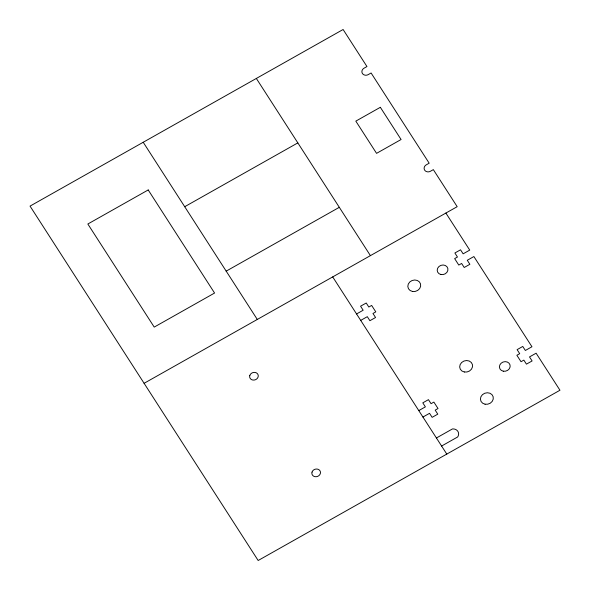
<?xml version="1.0" encoding="UTF-8"?>
<svg xmlns="http://www.w3.org/2000/svg" width="590" height="590" viewBox="0 0 590 590"><rect width="100%" height="100%" fill="white"/><g stroke="black" fill="none" stroke-linecap="round" stroke-linejoin="round"><path stroke-width="0.89" d="M184.655 206.736L297.825 142.891M226.14 271.164L339.309 207.319M144.078 383.316L457.184 206.684L433.333 169.632L430.501 171.233A4.359 3.806 -18.3 0 1 427.226 171.793L426.201 171.461A4.359 3.806 -18.3 0 1 424.122 168.246L424.291 167.236A4.359 3.806 -18.3 0 1 426.356 164.787L429.181 163.194L371.103 72.99L368.219 74.62A4.359 3.806 -18.3 0 1 364.937 75.136L363.919 74.79A4.359 3.806 -18.3 0 1 361.899 71.538L362.083 70.535A4.359 3.806 -18.3 0 1 364.185 68.115L366.958 66.545L343.107 29.5L30.038 206.109L258.162 560.5L559.962 390.241L536.111 353.196L529.503 356.921L532.099 360.947L526.442 364.141L523.846 360.114L521.014 361.707L516.87 355.269L519.702 353.668L517.106 349.641L522.762 346.448L525.358 350.475L531.959 346.75L473.881 256.547L467.28 260.271L469.869 264.298L464.212 267.491L461.623 263.465L458.791 265.065L454.647 258.619L457.471 257.026L454.883 252.999L460.539 249.806L463.128 253.833L469.736 250.108L445.878 213.056M356.559 313.954L363.16 310.229L360.571 306.203L366.228 303.009L368.816 307.036L371.648 305.443L375.793 311.881L372.969 313.482L375.557 317.509L369.901 320.702L367.312 316.675L360.704 320.4M418.782 410.596L425.383 406.871L422.794 402.845L428.451 399.659L431.047 403.685L433.871 402.085L438.023 408.531L435.191 410.124L437.787 414.15L432.131 417.344L429.535 413.317L422.934 417.042M436.416 437.979L452.449 428.937A6.173 5.391 -18.3 0 1 457.87 431.364A6.173 5.391 -18.3 0 1 457.634 436.991L441.6 446.033M256.34 78.448L370.417 255.632M332.708 276.909L446.785 454.086M143.215 142.264L257.292 319.448M249.813 375.461L249.644 376.464A4.359 3.806 -18.3 0 0 251.716 379.687L252.749 380.019A4.359 3.806 -18.3 0 0 258.081 377.003L258.25 376A4.359 3.806 -18.3 0 0 256.178 372.777L255.145 372.452A4.359 3.806 -18.3 0 0 249.813 375.461M312.036 472.103L311.867 473.114A4.359 3.806 -18.3 0 0 313.939 476.329L314.971 476.661A4.359 3.806 -18.3 0 0 320.304 473.652L320.473 472.649A4.359 3.806 -18.3 0 0 318.401 469.426L317.376 469.094A4.359 3.806 -18.3 0 0 312.036 472.103M148.208 189.951L87.844 224.008L154.219 327.096L214.576 293.038L148.208 189.951M380.344 107.306L355.822 121.134L376.56 153.356L401.082 139.52L380.344 107.306M440.914 274.52A5.443 4.757 -18.3 0 0 447.832 268.435A5.443 4.757 -18.3 0 0 438.967 266.51A5.443 4.757 -18.3 0 0 440.914 274.52M503.292 371.199A5.443 4.757 -18.3 0 0 510.025 364.937A5.443 4.757 -18.3 0 0 501.072 363.263A5.443 4.757 -18.3 0 0 503.292 371.199M485.076 404.209A6.534 5.701 -18.3 0 0 493.144 396.701A6.534 5.701 -18.3 0 0 482.406 394.695A6.534 5.701 -18.3 0 0 485.076 404.209M464.33 371.995A6.534 5.701 -18.3 0 0 472.406 364.487A6.534 5.701 -18.3 0 0 461.66 362.481A6.534 5.701 -18.3 0 0 464.33 371.995M412.476 291.46A6.534 5.701 -18.3 0 0 420.545 283.952A6.534 5.701 -18.3 0 0 409.807 281.939A6.534 5.701 -18.3 0 0 412.476 291.46"/></g></svg>
